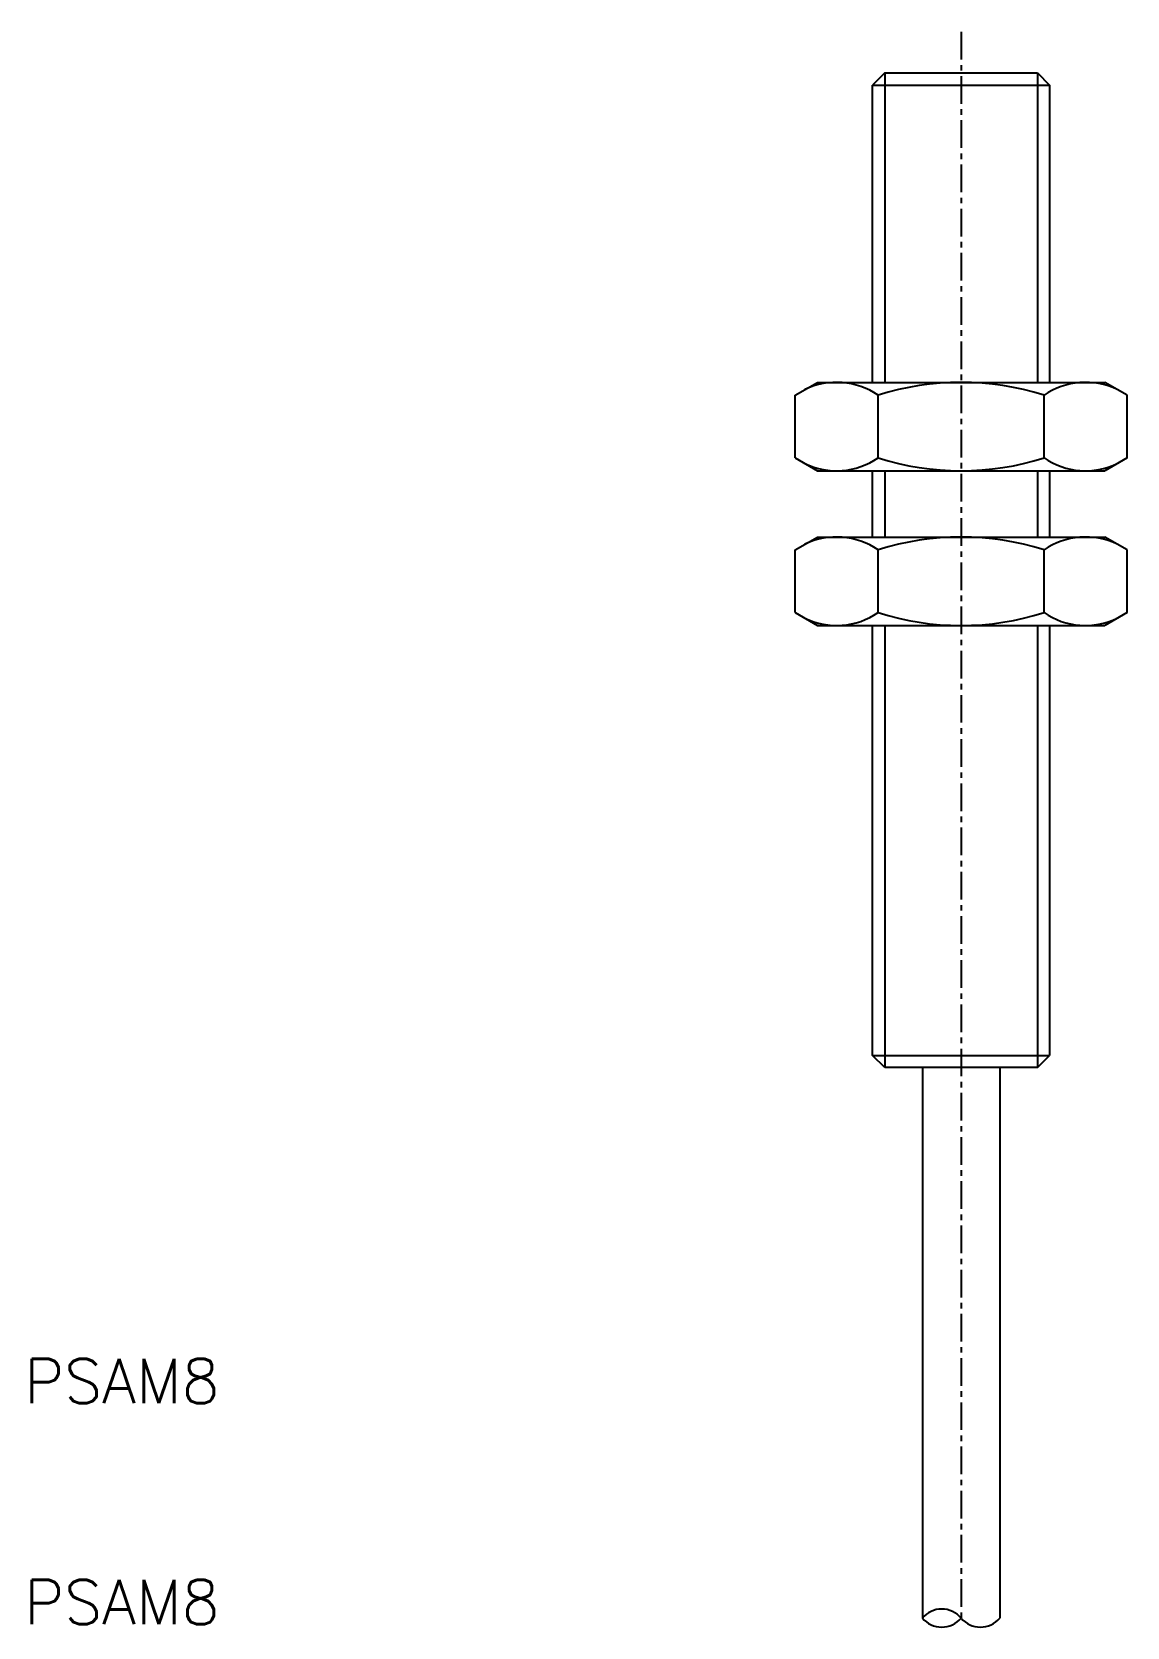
# Model space of a CAD drawing. Extents: x -38.4 to 11.2, y -67.7 to 4.5.
import ezdxf

# ---------------------------------------------------------------- set-up
doc = ezdxf.new("R2010")
doc.units = 0
doc.linetypes.add('CENTER', pattern=[2, 1.25, -0.25, 0.25, -0.25])
doc.layers.get('0').update_dxf_attribs({"linetype": 'CONTINUOUS'})
doc.layers.add('CENTER', color=1, linetype='CENTER')
doc.styles.get("Standard").update_dxf_attribs({"font": 'txt', "bigfont": 'bigfont.shx'})

msp = doc.modelspace()

# ---------------------------------------------------------------- linework, layer by layer
at = {"color": 7, "linetype": 'CONTINUOUS'}
for p, q in [((0.196, 2.628), (-0.354, 2.078)), ((0.196, 2.628), (7.096, 2.628)), ((7.096, 2.628), (7.646, 2.078)), ((-0.354, -11.372), (-0.354, 2.078)), ((-0.354, 2.078), (7.646, 2.078)), ((7.646, 2.078), (7.646, -11.372)), ((-3.862, -11.954), (-2.854, -11.372)), ((-2.854, -11.372), (10.146, -11.372)), ((11.153, -11.954), (10.146, -11.372)), ((-3.862, -14.79), (-3.862, -11.954)), ((-0.108, -14.79), (-0.108, -11.954)), ((7.399, -14.79), (7.399, -11.954)), ((11.153, -14.79), (11.153, -11.954)), ((-3.862, -14.79), (-2.854, -15.372)), ((11.153, -14.79), (10.146, -15.372)), ((-2.854, -15.372), (10.146, -15.372)), ((-0.354, -18.372), (-0.354, -15.372)), ((7.646, -15.372), (7.646, -18.372)), ((-3.862, -18.954), (-2.854, -18.372)), ((-2.854, -18.372), (10.146, -18.372)), ((11.153, -18.954), (10.146, -18.372)), ((-3.862, -21.79), (-3.862, -18.954)), ((-0.108, -21.79), (-0.108, -18.954)), ((7.399, -21.79), (7.399, -18.954)), ((11.153, -21.79), (11.153, -18.954)), ((-3.862, -21.79), (-2.854, -22.372)), ((11.153, -21.79), (10.146, -22.372)), ((-2.854, -22.372), (10.146, -22.372)), ((-0.354, -41.822), (-0.354, -22.372)), ((7.646, -22.372), (7.646, -41.822)), ((0.196, -42.372), (-0.354, -41.822)), ((-0.354, -41.822), (7.646, -41.822)), ((7.096, -42.372), (7.646, -41.822)), ((1.896, -42.372), (0.196, -42.372)), ((5.396, -42.372), (1.896, -42.372)), ((1.896, -42.372), (1.896, -67.277)), ((7.096, -42.372), (5.396, -42.372)), ((5.396, -42.372), (5.396, -67.277))]:
    msp.add_line(p, q, dxfattribs=at)
at = {"color": 3, "linetype": 'CONTINUOUS'}
for p, q in [((0.196, 2.628), (0.196, -11.372)), ((7.096, 2.628), (7.096, -11.372)), ((0.196, -15.372), (0.196, -18.372)), ((7.096, -15.372), (7.096, -18.372)), ((0.196, -22.372), (0.196, -42.372)), ((7.096, -22.372), (7.096, -42.372))]:
    msp.add_line(p, q, dxfattribs=at)
at = {"color": 7, "linetype": 'CONTINUOUS'}
for centre, radius, start, end in [((-1.985, -14.691), 3.319, 55.56153, 115.56153), ((3.646, -23.775), 12.403, 72.38303, 107.61697), ((9.276, -14.691), 3.319, 64.43847, 124.43847), ((-1.985, -12.053), 3.319, 244.43847, 304.43847), ((3.646, -2.969), 12.403, 252.38303, 287.61697), ((9.276, -12.053), 3.319, 235.56153, 295.56153), ((-1.985, -21.691), 3.319, 55.56153, 115.56153), ((3.646, -30.775), 12.403, 72.38303, 107.61697), ((9.276, -21.691), 3.319, 64.43847, 124.43847), ((-1.985, -19.053), 3.319, 244.43847, 304.43847), ((3.646, -9.969), 12.403, 252.38303, 287.61697), ((9.276, -19.053), 3.319, 235.56153, 295.56153), ((2.771, -68.011), 1.142, 39.98115, 140.01885), ((2.771, -66.543), 1.142, 219.98115, 320.01885), ((4.521, -66.543), 1.142, 219.98115, 320.01885)]:
    msp.add_arc(centre, radius, start, end, dxfattribs=at)
at = {"layer": 'CENTER', "color": 1, "linetype": 'CENTER'}
msp.add_line((3.646, 4.482), (3.646, -67.277), dxfattribs=at)

# ---------------------------------------------------------------- texts
at = {"color": 7, "linetype": 'CONTINUOUS'}
for p in [(-38.716, -57.554), (-38.716, -67.554)]:
    msp.add_text('PSAM8', height=2, dxfattribs=at).set_placement(p)

doc.saveas('drawing.dxf')
